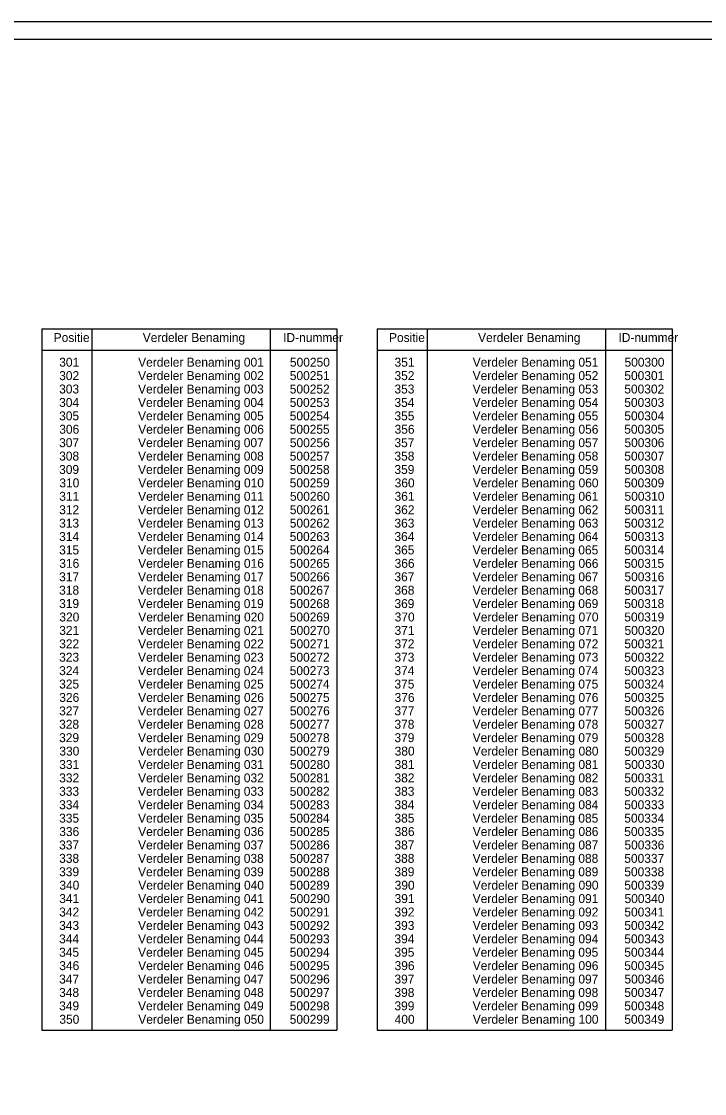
# Model space of a CAD drawing. Extents: x 692.7 to 772, y 1563.6 to 1616.7.
# Drawn here: x 739.82 to 755.1, y 1592.73 to 1616.71 of the extents above; entities that cross this region are included whole.
import ezdxf

# ---------------------------------------------------------------- set-up
doc = ezdxf.new("R2010")
doc.units = 0
doc.layers.add('Default', color=7, linetype='Continuous')
doc.layers.add('Kader', color=7, linetype='Continuous')

msp = doc.modelspace()

# ---------------------------------------------------------------- linework, layer by layer
at = {"layer": 'Default'}
for p, q in [((740.279, 1609.836), (740.279, 1594.145)), ((740.279, 1609.836), (746.873, 1609.836)), ((741.396, 1609.836), (741.396, 1594.145)), ((745.384, 1609.836), (745.384, 1594.145)), ((746.873, 1609.836), (746.873, 1594.145)), ((747.778, 1609.836), (747.778, 1594.145)), ((747.778, 1609.836), (754.371, 1609.836)), ((748.894, 1609.836), (748.894, 1594.145)), ((752.882, 1609.836), (752.882, 1594.145)), ((754.371, 1609.836), (754.371, 1594.145)), ((740.279, 1609.36), (746.873, 1609.36)), ((747.778, 1609.36), (754.371, 1609.36)), ((740.279, 1594.145), (746.873, 1594.145)), ((747.778, 1594.145), (754.371, 1594.145))]:
    msp.add_line(p, q, dxfattribs=at)
at = {"layer": 'Kader'}
for points in [[(692.73, 1616.711), (770.894, 1616.711), (770.894, 1563.581), (692.73, 1563.581)], [(693.124, 1616.316), (770.5, 1616.316), (770.5, 1563.975), (693.124, 1563.975)]]:
    msp.add_lwpolyline(points, close=True, dxfattribs=at)

# ---------------------------------------------------------------- texts
at = {"layer": 'Default'}
for s, p in [('Positie', (740.543, 1609.539)), ('Verdeler Benaming', (742.535, 1609.539)), ('ID-nummer', (745.674, 1609.539)), ('Positie', (748.041, 1609.539)), ('Verdeler Benaming', (750.033, 1609.539)), ('ID-nummer', (753.172, 1609.539)), ('301', (740.667, 1608.987)), ('Verdeler Benaming 001', (742.432, 1608.987)), ('500250', (745.826, 1608.987)), ('351', (748.165, 1608.987)), ('Verdeler Benaming 051', (749.913, 1608.987)), ('500300', (753.308, 1608.987)), ('302', (740.666, 1608.687)), ('Verdeler Benaming 002', (742.431, 1608.687)), ('500251', (745.823, 1608.687)), ('352', (748.164, 1608.687)), ('Verdeler Benaming 052', (749.912, 1608.687)), ('500301', (753.304, 1608.687)), ('303', (740.665, 1608.387)), ('Verdeler Benaming 003', (742.43, 1608.387)), ('500252', (745.822, 1608.387)), ('353', (748.163, 1608.387)), ('Verdeler Benaming 053', (749.912, 1608.387)), ('500302', (753.303, 1608.387)), ('304', (740.665, 1608.087)), ('Verdeler Benaming 004', (742.43, 1608.087)), ('500253', (745.821, 1608.087)), ('354', (748.163, 1608.087)), ('Verdeler Benaming 054', (749.912, 1608.087)), ('500303', (753.303, 1608.087)), ('305', (740.665, 1607.787)), ('Verdeler Benaming 005', (742.43, 1607.787)), ('500254', (745.821, 1607.787)), ('355', (748.163, 1607.787)), ('Verdeler Benaming 055', (749.911, 1607.787)), ('500304', (753.303, 1607.787)), ('306', (740.668, 1607.487)), ('Verdeler Benaming 006', (742.433, 1607.487)), ('500255', (745.821, 1607.487)), ('356', (748.166, 1607.487)), ('Verdeler Benaming 056', (749.914, 1607.487)), ('500305', (753.302, 1607.487)), ('307', (740.665, 1607.187)), ('Verdeler Benaming 007', (742.43, 1607.187)), ('500256', (745.824, 1607.187)), ('357', (748.163, 1607.187)), ('Verdeler Benaming 057', (749.912, 1607.187)), ('500306', (753.306, 1607.187)), ('308', (740.665, 1606.887)), ('Verdeler Benaming 008', (742.43, 1606.887)), ('500257', (745.821, 1606.887)), ('358', (748.163, 1606.887)), ('Verdeler Benaming 058', (749.911, 1606.887)), ('500307', (753.303, 1606.887)), ('309', (740.665, 1606.587)), ('Verdeler Benaming 009', (742.43, 1606.587)), ('500258', (745.821, 1606.587)), ('359', (748.163, 1606.587)), ('Verdeler Benaming 059', (749.911, 1606.587)), ('500308', (753.303, 1606.587)), ('310', (740.67, 1606.287)), ('Verdeler Benaming 010', (742.435, 1606.287)), ('500259', (745.821, 1606.287)), ('360', (748.168, 1606.287)), ('Verdeler Benaming 060', (749.916, 1606.287)), ('500309', (753.303, 1606.287)), ('311', (740.667, 1605.987)), ('Verdeler Benaming 011', (742.432, 1605.987)), ('500260', (745.826, 1605.987)), ('361', (748.165, 1605.987)), ('Verdeler Benaming 061', (749.913, 1605.987)), ('500310', (753.308, 1605.987)), ('312', (740.666, 1605.687)), ('Verdeler Benaming 012', (742.431, 1605.687)), ('500261', (745.823, 1605.687)), ('362', (748.164, 1605.687)), ('Verdeler Benaming 062', (749.912, 1605.687)), ('500311', (753.304, 1605.687)), ('313', (740.665, 1605.387)), ('Verdeler Benaming 013', (742.43, 1605.387)), ('500262', (745.822, 1605.387)), ('363', (748.163, 1605.387)), ('Verdeler Benaming 063', (749.912, 1605.387)), ('500312', (753.303, 1605.387)), ('314', (740.665, 1605.087)), ('Verdeler Benaming 014', (742.43, 1605.087)), ('500263', (745.821, 1605.087)), ('364', (748.163, 1605.087)), ('Verdeler Benaming 064', (749.912, 1605.087)), ('500313', (753.303, 1605.087)), ('315', (740.665, 1604.787)), ('Verdeler Benaming 015', (742.43, 1604.787)), ('500264', (745.821, 1604.787)), ('365', (748.163, 1604.787)), ('Verdeler Benaming 065', (749.911, 1604.787)), ('500314', (753.303, 1604.787)), ('316', (740.668, 1604.487)), ('Verdeler Benaming 016', (742.433, 1604.487)), ('500265', (745.821, 1604.487)), ('366', (748.166, 1604.487)), ('Verdeler Benaming 066', (749.914, 1604.487)), ('500315', (753.302, 1604.487)), ('317', (740.665, 1604.187)), ('Verdeler Benaming 017', (742.43, 1604.187)), ('500266', (745.824, 1604.187)), ('367', (748.163, 1604.187)), ('Verdeler Benaming 067', (749.912, 1604.187)), ('500316', (753.306, 1604.187)), ('318', (740.665, 1603.887)), ('Verdeler Benaming 018', (742.43, 1603.887)), ('500267', (745.821, 1603.887)), ('368', (748.163, 1603.887)), ('Verdeler Benaming 068', (749.911, 1603.887)), ('500317', (753.303, 1603.887)), ('319', (740.665, 1603.587)), ('Verdeler Benaming 019', (742.43, 1603.587)), ('500268', (745.821, 1603.587)), ('369', (748.163, 1603.587)), ('Verdeler Benaming 069', (749.911, 1603.587)), ('500318', (753.303, 1603.587)), ('320', (740.67, 1603.287)), ('Verdeler Benaming 020', (742.435, 1603.287)), ('500269', (745.821, 1603.287)), ('370', (748.168, 1603.287)), ('Verdeler Benaming 070', (749.916, 1603.287)), ('500319', (753.303, 1603.287)), ('321', (740.667, 1602.987)), ('Verdeler Benaming 021', (742.432, 1602.987)), ('500270', (745.826, 1602.987)), ('371', (748.165, 1602.987)), ('Verdeler Benaming 071', (749.913, 1602.987)), ('500320', (753.308, 1602.987)), ('322', (740.666, 1602.687)), ('Verdeler Benaming 022', (742.431, 1602.687)), ('500271', (745.823, 1602.687)), ('372', (748.164, 1602.687)), ('Verdeler Benaming 072', (749.912, 1602.687)), ('500321', (753.304, 1602.687)), ('323', (740.665, 1602.387)), ('Verdeler Benaming 023', (742.43, 1602.387)), ('500272', (745.822, 1602.387)), ('373', (748.163, 1602.387)), ('Verdeler Benaming 073', (749.912, 1602.387)), ('500322', (753.303, 1602.387)), ('324', (740.665, 1602.087)), ('Verdeler Benaming 024', (742.43, 1602.087)), ('500273', (745.821, 1602.087)), ('374', (748.163, 1602.087)), ('Verdeler Benaming 074', (749.912, 1602.087)), ('500323', (753.303, 1602.087)), ('325', (740.665, 1601.787)), ('Verdeler Benaming 025', (742.43, 1601.787)), ('500274', (745.821, 1601.787)), ('375', (748.163, 1601.787)), ('Verdeler Benaming 075', (749.911, 1601.787)), ('500324', (753.303, 1601.787)), ('326', (740.668, 1601.487)), ('Verdeler Benaming 026', (742.433, 1601.487)), ('500275', (745.821, 1601.487)), ('376', (748.166, 1601.487)), ('Verdeler Benaming 076', (749.914, 1601.487)), ('500325', (753.302, 1601.487)), ('327', (740.665, 1601.187)), ('Verdeler Benaming 027', (742.43, 1601.187)), ('500276', (745.824, 1601.187)), ('377', (748.163, 1601.187)), ('Verdeler Benaming 077', (749.912, 1601.187)), ('500326', (753.306, 1601.187)), ('328', (740.665, 1600.887)), ('Verdeler Benaming 028', (742.43, 1600.887)), ('500277', (745.821, 1600.887)), ('378', (748.163, 1600.887)), ('Verdeler Benaming 078', (749.911, 1600.887)), ('500327', (753.303, 1600.887)), ('329', (740.665, 1600.587)), ('Verdeler Benaming 029', (742.43, 1600.587)), ('500278', (745.821, 1600.587)), ('379', (748.163, 1600.587)), ('Verdeler Benaming 079', (749.911, 1600.587)), ('500328', (753.303, 1600.587)), ('330', (740.67, 1600.287)), ('Verdeler Benaming 030', (742.435, 1600.287)), ('500279', (745.821, 1600.287)), ('380', (748.168, 1600.287)), ('Verdeler Benaming 080', (749.916, 1600.287)), ('500329', (753.303, 1600.287)), ('331', (740.667, 1599.987)), ('Verdeler Benaming 031', (742.432, 1599.987)), ('500280', (745.826, 1599.987)), ('381', (748.165, 1599.987)), ('Verdeler Benaming 081', (749.913, 1599.987)), ('500330', (753.308, 1599.987)), ('332', (740.666, 1599.687)), ('Verdeler Benaming 032', (742.431, 1599.687)), ('500281', (745.823, 1599.687)), ('382', (748.164, 1599.687)), ('Verdeler Benaming 082', (749.912, 1599.687)), ('500331', (753.304, 1599.687)), ('333', (740.665, 1599.387)), ('Verdeler Benaming 033', (742.43, 1599.387)), ('500282', (745.822, 1599.387)), ('383', (748.163, 1599.387)), ('Verdeler Benaming 083', (749.912, 1599.387)), ('500332', (753.303, 1599.387)), ('334', (740.665, 1599.087)), ('Verdeler Benaming 034', (742.43, 1599.087)), ('500283', (745.821, 1599.087)), ('384', (748.163, 1599.087)), ('Verdeler Benaming 084', (749.912, 1599.087)), ('500333', (753.303, 1599.087)), ('335', (740.665, 1598.787)), ('Verdeler Benaming 035', (742.43, 1598.787)), ('500284', (745.821, 1598.787)), ('385', (748.163, 1598.787)), ('Verdeler Benaming 085', (749.911, 1598.787)), ('500334', (753.303, 1598.787)), ('336', (740.668, 1598.487)), ('Verdeler Benaming 036', (742.433, 1598.487)), ('500285', (745.821, 1598.487)), ('386', (748.166, 1598.487)), ('Verdeler Benaming 086', (749.914, 1598.487)), ('500335', (753.302, 1598.487)), ('337', (740.665, 1598.187)), ('Verdeler Benaming 037', (742.43, 1598.187)), ('500286', (745.824, 1598.187)), ('387', (748.163, 1598.187)), ('Verdeler Benaming 087', (749.912, 1598.187)), ('500336', (753.306, 1598.187)), ('338', (740.665, 1597.887)), ('Verdeler Benaming 038', (742.43, 1597.887)), ('500287', (745.821, 1597.887)), ('388', (748.163, 1597.887)), ('Verdeler Benaming 088', (749.911, 1597.887)), ('500337', (753.303, 1597.887)), ('339', (740.665, 1597.587)), ('Verdeler Benaming 039', (742.43, 1597.587)), ('500288', (745.821, 1597.587)), ('389', (748.163, 1597.587)), ('Verdeler Benaming 089', (749.911, 1597.587)), ('500338', (753.303, 1597.587)), ('340', (740.67, 1597.287)), ('Verdeler Benaming 040', (742.435, 1597.287)), ('500289', (745.821, 1597.287)), ('390', (748.168, 1597.287)), ('Verdeler Benaming 090', (749.916, 1597.287)), ('500339', (753.303, 1597.287)), ('341', (740.667, 1596.987)), ('Verdeler Benaming 041', (742.432, 1596.987)), ('500290', (745.826, 1596.987)), ('391', (748.165, 1596.987)), ('Verdeler Benaming 091', (749.913, 1596.987)), ('500340', (753.308, 1596.987)), ('342', (740.666, 1596.687)), ('Verdeler Benaming 042', (742.431, 1596.687)), ('500291', (745.823, 1596.687)), ('392', (748.164, 1596.687)), ('Verdeler Benaming 092', (749.912, 1596.687)), ('500341', (753.304, 1596.687)), ('343', (740.665, 1596.387)), ('Verdeler Benaming 043', (742.43, 1596.387)), ('500292', (745.822, 1596.387)), ('393', (748.163, 1596.387)), ('Verdeler Benaming 093', (749.912, 1596.387)), ('500342', (753.303, 1596.387)), ('344', (740.665, 1596.087)), ('Verdeler Benaming 044', (742.43, 1596.087)), ('500293', (745.821, 1596.087)), ('394', (748.163, 1596.087)), ('Verdeler Benaming 094', (749.912, 1596.087)), ('500343', (753.303, 1596.087)), ('345', (740.665, 1595.787)), ('Verdeler Benaming 045', (742.43, 1595.787)), ('500294', (745.821, 1595.787)), ('395', (748.163, 1595.787)), ('Verdeler Benaming 095', (749.911, 1595.787)), ('500344', (753.303, 1595.787)), ('346', (740.668, 1595.487)), ('Verdeler Benaming 046', (742.433, 1595.487)), ('500295', (745.821, 1595.487)), ('396', (748.166, 1595.487)), ('Verdeler Benaming 096', (749.914, 1595.487)), ('500345', (753.302, 1595.487)), ('347', (740.665, 1595.187)), ('Verdeler Benaming 047', (742.43, 1595.187)), ('500296', (745.824, 1595.187)), ('397', (748.163, 1595.187)), ('Verdeler Benaming 097', (749.912, 1595.187)), ('500346', (753.306, 1595.187)), ('348', (740.665, 1594.887)), ('Verdeler Benaming 048', (742.43, 1594.887)), ('500297', (745.821, 1594.887)), ('398', (748.163, 1594.887)), ('Verdeler Benaming 098', (749.911, 1594.887)), ('500347', (753.303, 1594.887)), ('349', (740.665, 1594.587)), ('Verdeler Benaming 049', (742.43, 1594.587)), ('500298', (745.821, 1594.587)), ('399', (748.163, 1594.587)), ('Verdeler Benaming 099', (749.911, 1594.587)), ('500348', (753.303, 1594.587)), ('350', (740.67, 1594.287)), ('Verdeler Benaming 050', (742.435, 1594.287)), ('500299', (745.821, 1594.287)), ('400', (748.168, 1594.287)), ('Verdeler Benaming 100', (749.916, 1594.287)), ('500349', (753.303, 1594.287))]:
    msp.add_text(s, height=0.2, dxfattribs=at).set_placement(p)

doc.saveas('drawing.dxf')
